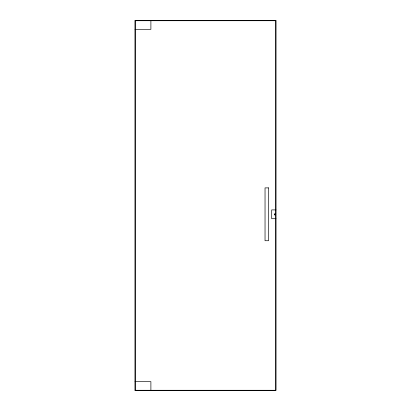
<?xml version="1.0" encoding="UTF-8"?>
<svg xmlns="http://www.w3.org/2000/svg" width="411" height="411" viewBox="0 0 411 411"><rect width="100%" height="100%" fill="white"/><g stroke="black" fill="none" stroke-linecap="round" stroke-linejoin="round"><path stroke-width="0.62" d="M274.712 214.604L274.712 214.08M274.882 214.974C275.971 212.734 273.125 214.203 274.887 214.974M135.044 20.725L275.781 20.725L275.781 390.275L135.044 390.275M135.044 29.356L150.894 29.356L150.894 20.55M275.956 209.903L271.702 209.903L271.702 218.709L275.956 218.709M135.044 381.644L150.894 381.644L150.894 390.45M274.445 214.342L274.98 214.342M135.219 20.725L135.219 390.275M275.956 20.55L135.044 20.55L135.044 390.45L275.956 390.45L275.956 20.55M268.583 187.884L265.038 187.884L265.038 240.728L268.583 240.728L268.583 187.884"/></g></svg>
